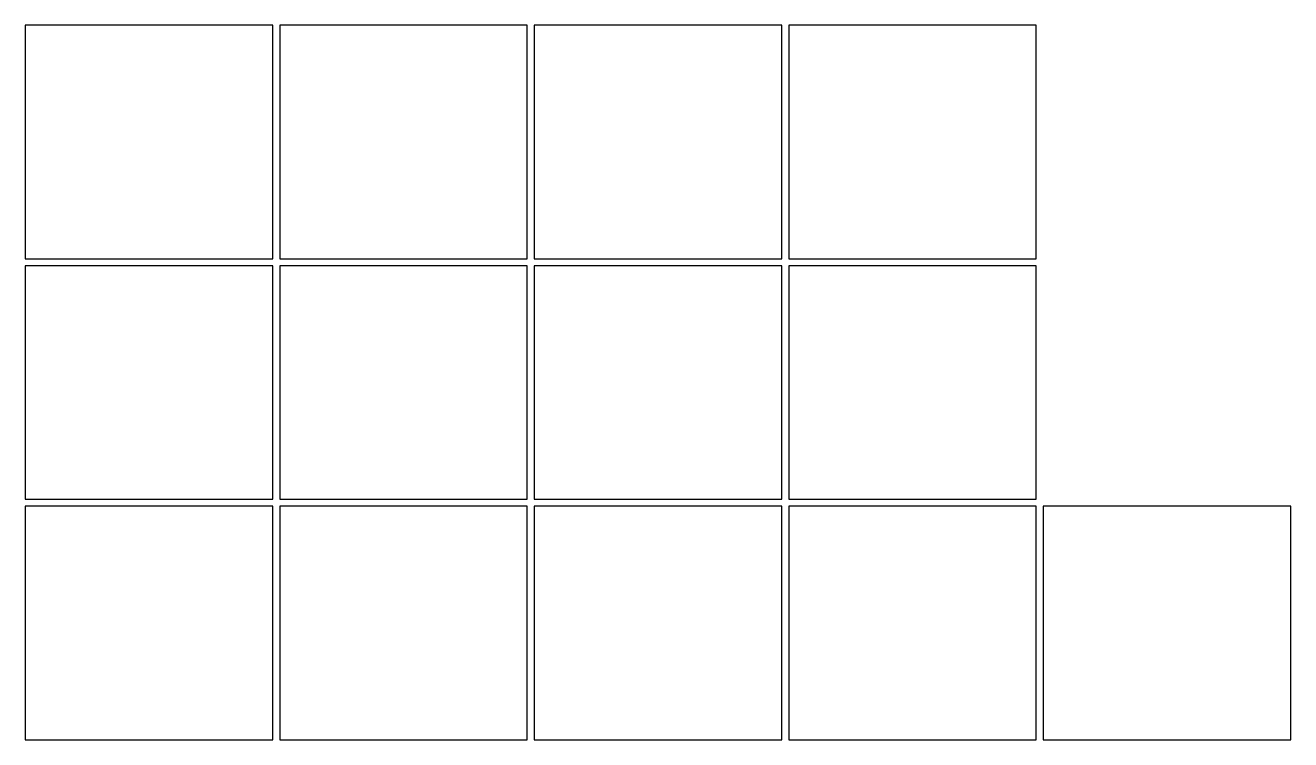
# Model space of a CAD drawing. Header units: millimetres. Extents: x 91.2 to 180.8, y -108.2 to -57.8.
import ezdxf

# ---------------------------------------------------------------- set-up
doc = ezdxf.new("R2010")
doc.units = ezdxf.units.MM

msp = doc.modelspace()

# ---------------------------------------------------------------- linework, layer by layer
for p, q in [((108.75, -57.75), (91.25, -57.75)), ((91.25, -57.75), (91.25, -74.25)), ((108.75, -74.25), (108.75, -57.75)), ((126.75, -57.75), (109.25, -57.75)), ((109.25, -57.75), (109.25, -74.25)), ((126.75, -74.25), (126.75, -57.75)), ((144.75, -57.75), (127.25, -57.75)), ((127.25, -57.75), (127.25, -74.25)), ((144.75, -74.25), (144.75, -57.75)), ((162.75, -57.75), (145.25, -57.75)), ((145.25, -57.75), (145.25, -74.25)), ((162.75, -74.25), (162.75, -57.75)), ((91.25, -74.25), (108.75, -74.25)), ((109.25, -74.25), (126.75, -74.25)), ((127.25, -74.25), (144.75, -74.25)), ((145.25, -74.25), (162.75, -74.25)), ((108.75, -74.75), (91.25, -74.75)), ((91.25, -74.75), (91.25, -91.25)), ((108.75, -91.25), (108.75, -74.75)), ((126.75, -74.75), (109.25, -74.75)), ((109.25, -74.75), (109.25, -91.25)), ((126.75, -91.25), (126.75, -74.75)), ((144.75, -74.75), (127.25, -74.75)), ((127.25, -74.75), (127.25, -91.25)), ((144.75, -91.25), (144.75, -74.75)), ((162.75, -74.75), (145.25, -74.75)), ((145.25, -74.75), (145.25, -91.25)), ((162.75, -91.25), (162.75, -74.75)), ((91.25, -91.25), (108.75, -91.25)), ((109.25, -91.25), (126.75, -91.25)), ((127.25, -91.25), (144.75, -91.25)), ((145.25, -91.25), (162.75, -91.25)), ((108.75, -91.75), (91.25, -91.75)), ((91.25, -91.75), (91.25, -108.25)), ((108.75, -108.25), (108.75, -91.75)), ((126.75, -91.75), (109.25, -91.75)), ((109.25, -91.75), (109.25, -108.25)), ((126.75, -108.25), (126.75, -91.75)), ((144.75, -91.75), (127.25, -91.75)), ((127.25, -91.75), (127.25, -108.25)), ((144.75, -108.25), (144.75, -91.75)), ((162.75, -91.75), (145.25, -91.75)), ((145.25, -91.75), (145.25, -108.25)), ((162.75, -108.25), (162.75, -91.75)), ((180.75, -91.75), (163.25, -91.75)), ((163.25, -91.75), (163.25, -108.25)), ((180.75, -108.25), (180.75, -91.75)), ((91.25, -108.25), (108.75, -108.25)), ((109.25, -108.25), (126.75, -108.25)), ((127.25, -108.25), (144.75, -108.25)), ((145.25, -108.25), (162.75, -108.25)), ((163.25, -108.25), (180.75, -108.25))]:
    msp.add_line(p, q)

doc.saveas('drawing.dxf')
